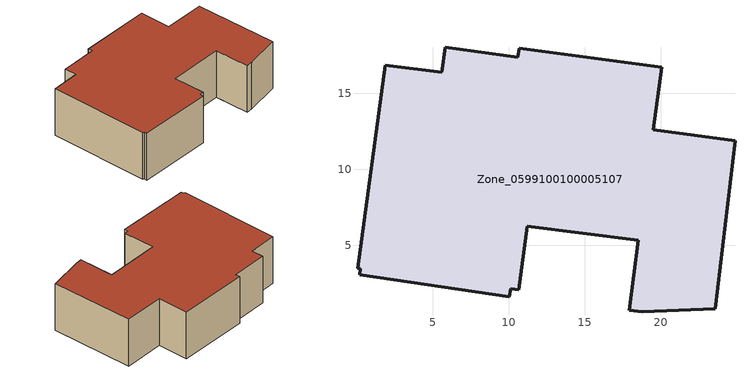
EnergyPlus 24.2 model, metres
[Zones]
Zone_0599100100005107
 floor ground (C_G): 18.5,5.35 11.2,6.27 10.64,2.08 10.12,2.15 10.02,1.63 0.2,3.08 0.25,3.46 0.05,3.49 1.89,16.85 5.61,16.38 5.82,18.03 10.58,17.39 10.68,17.96 20.05,16.73 19.5,12.62 24.87,11.89 23.56,0.84 18.79,0.65 17.91,0.73 z0
 wall outside (C_F): 20.05,16.73 10.68,17.96 10.58,17.39 5.82,18.03 5.61,16.38 1.89,16.85 0.05,3.49 0.25,3.46 0.2,3.08 10.02,1.63 10.12,2.15 10.64,2.08 11.2,6.27 18.5,5.35 17.91,0.73 18.79,0.65 23.56,0.84 24.87,11.89 19.5,12.62 20.05,16.73 z0:6.61
 roof outside (C_R): 18.79,0.65 23.56,0.84 24.87,11.89 19.5,12.62 20.05,16.73 10.68,17.96 10.58,17.39 5.82,18.03 5.61,16.38 1.89,16.85 0.05,3.49 0.25,3.46 0.2,3.08 10.02,1.63 10.12,2.15 10.64,2.08 11.2,6.27 18.5,5.35 17.91,0.73 z6.61
[BUILDING]
Pand.0599100100005107: North Axis=0; Terrain=City; Loads Convergence Tolerance Value=0.04; Temperature Convergence Tolerance Value=0.4; Solar Distribution=FullExterior; Maximum Number of Warmup Days=25; Minimum Number of Warmup Days=1
[Site:Location]
Rotterdam.The.Hague.AP_ZH_NLD Design_Conditions: Latitude=51.96; Longitude=4.45; Time Zone=1; Elevation=-4.5
[SITE:GROUNDTEMPERATURE:BUILDINGSURFACE]
18, 18, 18, 18, 18, 18, 18, 18, 18, 18, 18, 18
[MATERIAL] Thermal Absorptance=0.9; Solar Absorptance=0.7; Visible Absorptance=0.7
Name | Roughness | Thickness | Conductivity | Density | Specific Heat
G.D.2006-2014 | MediumSmooth | 0.15 | 0.06 | 540 | 1210
F.D.2006-2014 | Rough | 0.3 | 0.12 | 1920 | 840
R.D.2006-2014 | MediumRough | 0.2 | 0.08 | 1500 | 1000
[CONSTRUCTION]
C_G: G.D.2006-2014
C_F: F.D.2006-2014
C_R: R.D.2006-2014
[ZONE]
Zone_0599100100005107: Type=1; Multiplier=1; Ceiling Height=Autocalculate; Volume=Autocalculate; Floor Area=autocalculate; Part of Total Floor Area=Yes
[ZONEINFILTRATION:DESIGNFLOWRATE]
Infil_Zone_0599100100005107: Zone or ZoneList or Space or SpaceList=Zone_0599100100005107; Schedule=AlwaysOn; Design Flow Rate Calculation Method=Flow/Area; Flow Rate per Floor Area=0.0021; Constant Term Coefficient=1; Temperature Term Coefficient=0; Velocity Term Coefficient=0; Velocity Squared Term Coefficient=0
[HVACTEMPLATE:ZONE:IDEALLOADSAIRSYSTEM]
Zone_0599100100005107: Maximum Heating Supply Air Temperature=50; Minimum Cooling Supply Air Temperature=13; Maximum Heating Supply Air Humidity Ratio=0.0156; Minimum Cooling Supply Air Humidity Ratio=0.0077; Heating Limit=NoLimit; Cooling Limit=NoLimit; Dehumidification Control Type=ConstantSensibleHeatRatio; Cooling Sensible Heat Ratio=0.7; Dehumidification Setpoint=60; Humidification Control Type=None; Humidification Setpoint=30; Outdoor Air Method=None; Outdoor Air Flow Rate per Person=0.00944; Outdoor Air Flow Rate per Zone Floor Area=0; Outdoor Air Flow Rate per Zone=0; Demand Controlled Ventilation Type=None; Outdoor Air Economizer Type=NoEconomizer; Heat Recovery Type=None; Sensible Heat Recovery Effectiveness=0.7; Latent Heat Recovery Effectiveness=0.65
[ZONECONTROL:THERMOSTAT]
ThermostatControl_Zone_0599100100005107: Zone or ZoneList=Zone_0599100100005107; Control Type Schedule=DualSetpointControlType; Control 1=Thermostat_Zone_0599100100005107; Temperature Difference Between Cutout And Setpoint=0
[THERMOSTATSETPOINT:DUALSETPOINT]
Thermostat_Zone_0599100100005107: Heating Setpoint Temperature Schedule=HeatingSetpoint_Zone_0599100100005107; Cooling Setpoint Temperature Schedule=CoolingSetpoint_Zone_0599100100005107
[SCHEDULE:COMPACT]
HeatingSetpoint_Zone_0599100100005107: Through: 12/31, For: AllDays, Until: 24:00, 21
CoolingSetpoint_Zone_0599100100005107: Through: 12/31, For: AllDays, Until: 24:00, 24
DualSetpointControlType: Through: 12/31, For: AllDays, Until: 24:00, 4
AlwaysOn: Through: 12/31, For: AllDays, Until: 24:00, 1
